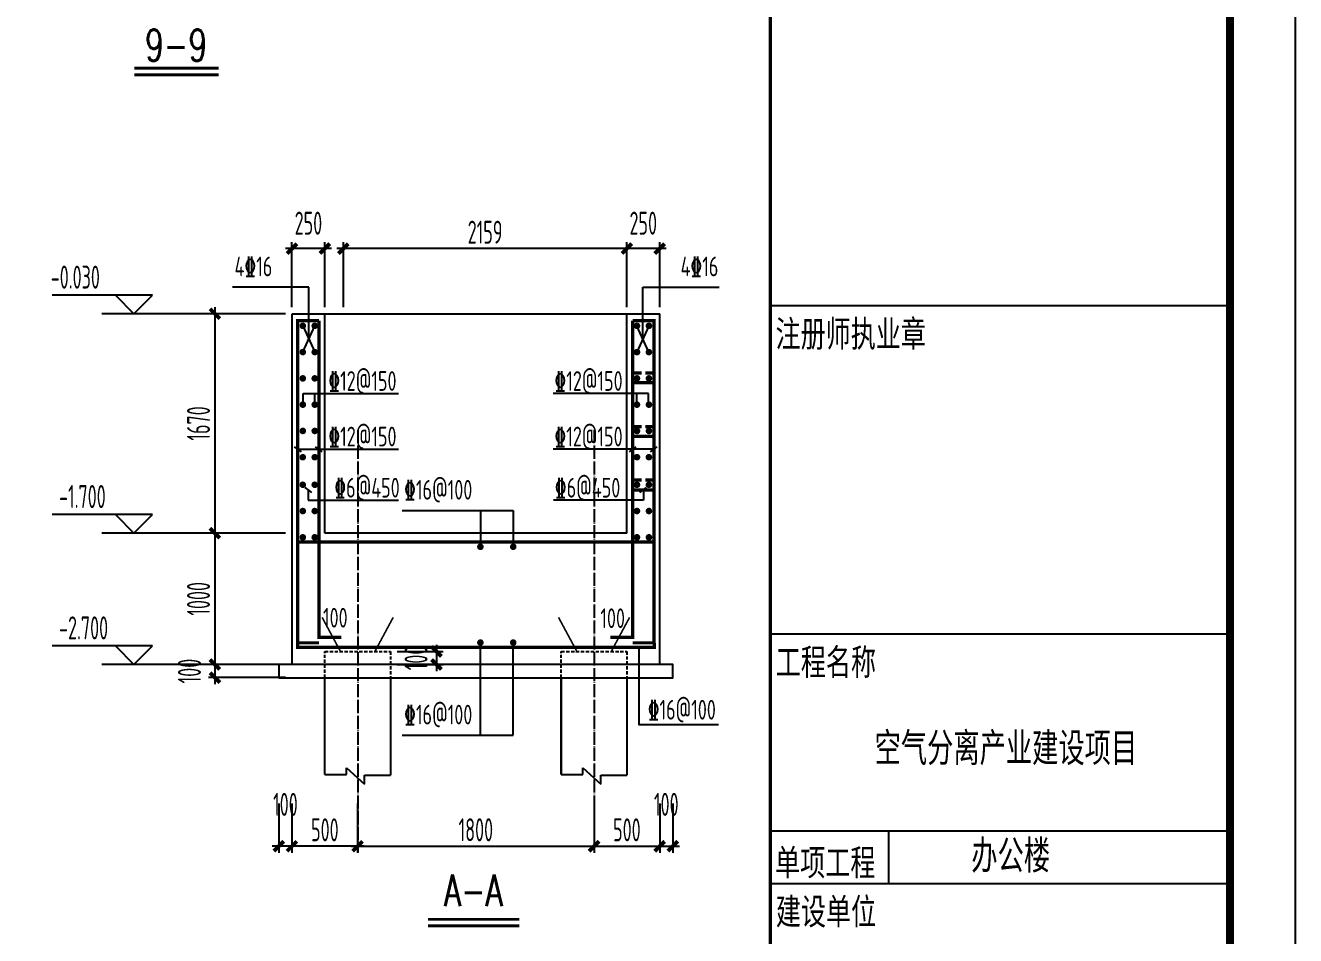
# Model space of a CAD drawing. Extents: x -472319 to -112444, y -516749 to -5704.
# Drawn here: x -340784 to -321439, y -181632 to -167776 of the extents above; entities that cross this region are included whole.
import ezdxf
from ezdxf.enums import TextEntityAlignment as Align

# ---------------------------------------------------------------- set-up
doc = ezdxf.new("R2010")
doc.units = 0
doc.header["$LTSCALE"] = 100
doc.header["$MEASUREMENT"] = 0
for name, pattern in [('CENTER', [2, 1.25, -0.25, 0.25, -0.25]), ('DASH', [0.35, 0.25, -0.1]), ('DASHED', [0.75, 0.5, -0.25]), ('DOTE', [2.42, 2, -0.2, 0.02, -0.2])]:
    doc.linetypes.add(name, pattern=pattern)
for name, color, linetype in [('DMARK', 2, 'Continuous'), ('DOTE', 1, 'CENTER'), ('FRAME', 3, 'Continuous'), ('PILE_DE_DASH', 9, 'DASHED'), ('PUB_TEXT', 7, 'Continuous'), ('REIN', 1, 'Continuous'), ('TEXT', 7, 'Continuous'), ('填充', 8, 'Continuous'), ('水平钢筋', 7, 'Continuous')]:
    doc.layers.add(name, color=color, linetype=linetype)
doc.styles.add('_HZTXT', font='txt.shx', dxfattribs={"width": 0.35, "bigfont": 'hztxt.shx'})
doc.styles.add('dxfs', font='txt.shx', dxfattribs={"width": 0.7, "bigfont": 'dxfs.shx'})
doc.styles.add('FRAME', font='simhei.ttf', dxfattribs={"width": 0.7})
doc.styles.add('HZ', font='tssdeng.shx', dxfattribs={"width": 0.6, "height": 350, "bigfont": 'a.shx'})
doc.styles.add('TSSD_Label', font='Tssdeng.shx', dxfattribs={"width": 0.7, "bigfont": 'hztxt.shx'})
doc.styles.add('TSSD_Rein', font='Tssdeng.shx', dxfattribs={"width": 0.7, "bigfont": 'hztxt.shx'})
doc.dimstyles.new('DIMN', dxfattribs={"dimtxt": 350, "dimasz": 150, "dimexe": 100, "dimexo": 100, "dimgap": 75, "dimtad": 1, "dimdec": 0, "dimzin": 0, "dimdsep": 46, "dimtxsty": 'HZ', "dimblk": 'ARCHTICK', "dimcen": 0.09, "dimdle": 100, "dimclrd": 3, "dimclre": 3, "dimclrt": 7, "dimazin": 2, "dimtfac": 1, "dimtdec": 0, "dimtmove": 2, "dimatfit": 3, "dimldrblk": 'ARCHTICK', "dimfxl": 1, "dimtolj": 1, "dimtzin": 0, "dimarcsym": 0})

# ---------------------------------------------------------------- blocks, each defined once
blk = doc.blocks.new('_ArchTick')
at = {"color": 0, "linetype": 'ByBlock', "const_width": 0.4}
blk.add_lwpolyline([(-0.5, -0.5), (0.5, 0.5)], dxfattribs=at)
blk = doc.blocks.new('*D548')
at = {"layer": 'Defpoints', "color": 0, "transparency": 16777216}
for p in [(-335724, -179559), (-332124, -179559), (-332124, -180271)]:
    blk.add_point(p, dxfattribs=at)
at = {"layer": '填充', "color": 3, "lineweight": -2, "transparency": 16777216}
for p, q in [((-335724, -179659), (-335724, -180371)), ((-332124, -179659), (-332124, -180371)), ((-335824, -180271), (-332024, -180271))]:
    blk.add_line(p, q, dxfattribs=at)
at = {"layer": '填充', "color": 3, "lineweight": -2, "transparency": 16777216, "xscale": 150, "yscale": 150, "zscale": 150, "rotation": 180}
blk.add_blockref('_ArchTick', (-335724, -180271), dxfattribs=at)
at = {"layer": '填充', "color": 3, "lineweight": -2, "transparency": 16777216, "xscale": 150, "yscale": 150, "zscale": 150}
blk.add_blockref('_ArchTick', (-332124, -180271), dxfattribs=at)
at = {"layer": '填充', "color": 7, "transparency": 16777216, "insert": (-333924, -180021), "char_height": 350, "attachment_point": 5, "style": 'HZ'}
blk.add_mtext('\\A1;1800', dxfattribs=at)
blk = doc.blocks.new('*D549')
at = {"layer": 'Defpoints', "color": 0, "transparency": 16777216}
for p in [(-332124, -179519), (-331124, -179519), (-331124, -180271)]:
    blk.add_point(p, dxfattribs=at)
at = {"layer": '填充', "color": 3, "lineweight": -2, "transparency": 16777216}
for p, q in [((-332124, -179619), (-332124, -180371)), ((-331124, -179619), (-331124, -180371)), ((-332224, -180271), (-331024, -180271))]:
    blk.add_line(p, q, dxfattribs=at)
at = {"layer": '填充', "color": 3, "lineweight": -2, "transparency": 16777216, "xscale": 150, "yscale": 150, "zscale": 150, "rotation": 180}
blk.add_blockref('_ArchTick', (-332124, -180271), dxfattribs=at)
at = {"layer": '填充', "color": 3, "lineweight": -2, "transparency": 16777216, "xscale": 150, "yscale": 150, "zscale": 150}
blk.add_blockref('_ArchTick', (-331124, -180271), dxfattribs=at)
at = {"layer": '填充', "color": 7, "transparency": 16777216, "insert": (-331624, -180021), "char_height": 350, "attachment_point": 5, "style": 'HZ'}
blk.add_mtext('\\A1;500', dxfattribs=at)
blk = doc.blocks.new('*D550')
at = {"layer": 'Defpoints', "color": 0, "transparency": 16777216}
for p in [(-331124, -179519), (-330924, -179519), (-330924, -180271)]:
    blk.add_point(p, dxfattribs=at)
at = {"layer": '填充', "color": 3, "lineweight": -2, "transparency": 16777216}
for p, q in [((-331124, -179619), (-331124, -180371)), ((-330924, -179619), (-330924, -180371)), ((-331224, -180271), (-330824, -180271))]:
    blk.add_line(p, q, dxfattribs=at)
at = {"layer": '填充', "color": 3, "lineweight": -2, "transparency": 16777216, "xscale": 150, "yscale": 150, "zscale": 150, "rotation": 180}
blk.add_blockref('_ArchTick', (-331124, -180271), dxfattribs=at)
at = {"layer": '填充', "color": 3, "lineweight": -2, "transparency": 16777216, "xscale": 150, "yscale": 150, "zscale": 150}
blk.add_blockref('_ArchTick', (-330924, -180271), dxfattribs=at)
at = {"layer": '填充', "color": 7, "transparency": 16777216, "insert": (-331024, -179634), "char_height": 350, "attachment_point": 5, "style": 'HZ'}
blk.add_mtext('\\A1;100', dxfattribs=at)
blk = doc.blocks.new('*D552')
at = {"layer": 'Defpoints', "color": 0, "transparency": 16777216}
for p in [(-336724, -179519), (-335724, -179519), (-336724, -180271)]:
    blk.add_point(p, dxfattribs=at)
at = {"layer": '填充', "color": 3, "lineweight": -2, "transparency": 16777216}
for p, q in [((-336724, -179619), (-336724, -180371)), ((-335724, -179619), (-335724, -180371)), ((-335624, -180271), (-336824, -180271))]:
    blk.add_line(p, q, dxfattribs=at)
at = {"layer": '填充', "color": 3, "lineweight": -2, "transparency": 16777216, "xscale": 150, "yscale": 150, "zscale": 150, "rotation": 180}
blk.add_blockref('_ArchTick', (-336724, -180271), dxfattribs=at)
at = {"layer": '填充', "color": 3, "lineweight": -2, "transparency": 16777216, "xscale": 150, "yscale": 150, "zscale": 150}
blk.add_blockref('_ArchTick', (-335724, -180271), dxfattribs=at)
at = {"layer": '填充', "color": 7, "transparency": 16777216, "insert": (-336224, -180021), "char_height": 350, "attachment_point": 5, "style": 'HZ'}
blk.add_mtext('\\A1;500', dxfattribs=at)
blk = doc.blocks.new('*D551')
at = {"layer": 'Defpoints', "color": 0, "transparency": 16777216}
for p in [(-336924, -179519), (-336724, -179519), (-336924, -180271)]:
    blk.add_point(p, dxfattribs=at)
at = {"layer": '填充', "color": 3, "lineweight": -2, "transparency": 16777216}
for p, q in [((-336924, -179619), (-336924, -180371)), ((-336724, -179619), (-336724, -180371)), ((-336624, -180271), (-337024, -180271))]:
    blk.add_line(p, q, dxfattribs=at)
at = {"layer": '填充', "color": 3, "lineweight": -2, "transparency": 16777216, "xscale": 150, "yscale": 150, "zscale": 150, "rotation": 180}
blk.add_blockref('_ArchTick', (-336924, -180271), dxfattribs=at)
at = {"layer": '填充', "color": 3, "lineweight": -2, "transparency": 16777216, "xscale": 150, "yscale": 150, "zscale": 150}
blk.add_blockref('_ArchTick', (-336724, -180271), dxfattribs=at)
at = {"layer": '填充', "color": 7, "transparency": 16777216, "insert": (-336824, -179634), "char_height": 350, "attachment_point": 5, "style": 'HZ'}
blk.add_mtext('\\A1;100', dxfattribs=at)
blk = doc.blocks.new('*D553')
at = {"layer": 'Defpoints', "color": 0, "transparency": 16777216}
for p in [(-331624, -171173), (-331624, -172165), (-331124, -172165)]:
    blk.add_point(p, dxfattribs=at)
at = {"layer": '填充', "color": 3, "lineweight": -2, "transparency": 16777216}
for p, q in [((-331024, -171173), (-331724, -171173)), ((-331624, -172065), (-331624, -171073)), ((-331124, -172065), (-331124, -171073))]:
    blk.add_line(p, q, dxfattribs=at)
at = {"layer": '填充', "color": 3, "lineweight": -2, "transparency": 16777216, "xscale": 150, "yscale": 150, "zscale": 150, "rotation": 180}
blk.add_blockref('_ArchTick', (-331624, -171173), dxfattribs=at)
at = {"layer": '填充', "color": 3, "lineweight": -2, "transparency": 16777216, "xscale": 150, "yscale": 150, "zscale": 150}
blk.add_blockref('_ArchTick', (-331124, -171173), dxfattribs=at)
at = {"layer": '填充', "color": 7, "transparency": 16777216, "insert": (-331374, -170786), "char_height": 350, "attachment_point": 5, "style": 'HZ'}
blk.add_mtext('\\A1;250', dxfattribs=at)
blk = doc.blocks.new('*D554')
at = {"layer": 'Defpoints', "color": 0, "transparency": 16777216}
for p in [(-335942, -171173), (-335942, -172165), (-331624, -172165)]:
    blk.add_point(p, dxfattribs=at)
at = {"layer": '填充', "color": 3, "lineweight": -2, "transparency": 16777216}
for p, q in [((-331524, -171173), (-336042, -171173)), ((-335942, -172065), (-335942, -171073)), ((-331624, -172065), (-331624, -171073))]:
    blk.add_line(p, q, dxfattribs=at)
at = {"layer": '填充', "color": 3, "lineweight": -2, "transparency": 16777216, "xscale": 150, "yscale": 150, "zscale": 150, "rotation": 180}
blk.add_blockref('_ArchTick', (-335942, -171173), dxfattribs=at)
at = {"layer": '填充', "color": 3, "lineweight": -2, "transparency": 16777216, "xscale": 150, "yscale": 150, "zscale": 150}
blk.add_blockref('_ArchTick', (-331624, -171173), dxfattribs=at)
at = {"layer": '填充', "color": 7, "transparency": 16777216, "insert": (-333783, -170923), "char_height": 350, "attachment_point": 5, "style": 'HZ'}
blk.add_mtext('\\A1;2159', dxfattribs=at)
blk = doc.blocks.new('*D555')
at = {"layer": 'Defpoints', "color": 0, "transparency": 16777216}
for p in [(-336724, -171173), (-336724, -172165), (-336224, -172165)]:
    blk.add_point(p, dxfattribs=at)
at = {"layer": '填充', "color": 3, "lineweight": -2, "transparency": 16777216}
for p, q in [((-336124, -171173), (-336824, -171173)), ((-336724, -172065), (-336724, -171073)), ((-336224, -172065), (-336224, -171073))]:
    blk.add_line(p, q, dxfattribs=at)
at = {"layer": '填充', "color": 3, "lineweight": -2, "transparency": 16777216, "xscale": 150, "yscale": 150, "zscale": 150, "rotation": 180}
blk.add_blockref('_ArchTick', (-336724, -171173), dxfattribs=at)
at = {"layer": '填充', "color": 3, "lineweight": -2, "transparency": 16777216, "xscale": 150, "yscale": 150, "zscale": 150}
blk.add_blockref('_ArchTick', (-336224, -171173), dxfattribs=at)
at = {"layer": '填充', "color": 7, "transparency": 16777216, "insert": (-336474, -170786), "char_height": 350, "attachment_point": 5, "style": 'HZ'}
blk.add_mtext('\\A1;250', dxfattribs=at)
blk = doc.blocks.new('*D556')
at = {"layer": 'Defpoints', "color": 0, "transparency": 16777216}
for p in [(-336724, -172165), (-337898, -175505), (-336724, -175505)]:
    blk.add_point(p, dxfattribs=at)
at = {"layer": '填充', "color": 3, "lineweight": -2, "transparency": 16777216}
for p, q in [((-336824, -172165), (-337998, -172165)), ((-337898, -172065), (-337898, -175605)), ((-336824, -175505), (-337998, -175505))]:
    blk.add_line(p, q, dxfattribs=at)
at = {"layer": '填充', "color": 3, "lineweight": -2, "transparency": 16777216, "xscale": 150, "yscale": 150, "zscale": 150}
for p, rotation in [((-337898, -172165), 90), ((-337898, -175505), 270)]:
    blk.add_blockref('_ArchTick', p, dxfattribs=dict(at, rotation=rotation))
at = {"layer": '填充', "color": 7, "transparency": 16777216, "insert": (-338148, -173835), "char_height": 350, "attachment_point": 5, "rotation": 90, "style": 'HZ'}
blk.add_mtext('\\A1;1670', dxfattribs=at)
blk = doc.blocks.new('*D557')
at = {"layer": 'Defpoints', "color": 0, "transparency": 16777216}
for p in [(-336824, -175505), (-337898, -177505), (-336724, -177505)]:
    blk.add_point(p, dxfattribs=at)
at = {"layer": '填充', "color": 3, "lineweight": -2, "transparency": 16777216}
for p, q in [((-337898, -175405), (-337898, -177605)), ((-336924, -175505), (-337998, -175505)), ((-336824, -177505), (-337998, -177505))]:
    blk.add_line(p, q, dxfattribs=at)
at = {"layer": '填充', "color": 3, "lineweight": -2, "transparency": 16777216, "xscale": 150, "yscale": 150, "zscale": 150}
for p, rotation in [((-337898, -175505), 90), ((-337898, -177505), 270)]:
    blk.add_blockref('_ArchTick', p, dxfattribs=dict(at, rotation=rotation))
at = {"layer": '填充', "color": 7, "transparency": 16777216, "insert": (-338148, -176505), "char_height": 350, "attachment_point": 5, "rotation": 90, "style": 'HZ'}
blk.add_mtext('\\A1;1000', dxfattribs=at)
blk = doc.blocks.new('*D558')
at = {"layer": 'Defpoints', "color": 0, "transparency": 16777216}
for p in [(-336724, -177505), (-337898, -177705), (-336724, -177705)]:
    blk.add_point(p, dxfattribs=at)
at = {"layer": '填充', "color": 3, "lineweight": -2, "transparency": 16777216}
for p, q in [((-336824, -177505), (-337998, -177505)), ((-337898, -177405), (-337898, -177805)), ((-336824, -177705), (-337998, -177705))]:
    blk.add_line(p, q, dxfattribs=at)
at = {"layer": '填充', "color": 3, "lineweight": -2, "transparency": 16777216, "xscale": 150, "yscale": 150, "zscale": 150}
for p, rotation in [((-337898, -177505), 90), ((-337898, -177705), 270)]:
    blk.add_blockref('_ArchTick', p, dxfattribs=dict(at, rotation=rotation))
at = {"layer": '填充', "color": 7, "transparency": 16777216, "insert": (-338286, -177605), "char_height": 350, "attachment_point": 5, "rotation": 90, "style": 'HZ'}
blk.add_mtext('\\A1;100', dxfattribs=at)
blk = doc.blocks.new('*D559')
at = {"layer": 'Defpoints', "color": 0, "transparency": 16777216}
for p in [(-335224, -177305), (-335224, -177505), (-334524, -177505)]:
    blk.add_point(p, dxfattribs=at)
at = {"layer": '填充', "color": 3, "lineweight": -2, "transparency": 16777216}
for p, q in [((-335124, -177305), (-334424, -177305)), ((-334524, -177205), (-334524, -177605)), ((-335124, -177505), (-334424, -177505))]:
    blk.add_line(p, q, dxfattribs=at)
at = {"layer": '填充', "color": 3, "lineweight": -2, "transparency": 16777216, "xscale": 150, "yscale": 150, "zscale": 150}
for p, rotation in [((-334524, -177305), 90), ((-334524, -177505), 270)]:
    blk.add_blockref('_ArchTick', p, dxfattribs=dict(at, rotation=rotation))
at = {"layer": '填充', "color": 7, "transparency": 16777216, "insert": (-334835, -177405), "char_height": 350, "attachment_point": 5, "rotation": 90, "style": 'HZ'}
blk.add_mtext('\\A1;100', dxfattribs=at)

msp = doc.modelspace()

# ---------------------------------------------------------------- linework, layer by layer
at = {"layer": 'DMARK'}
for p, q in [((-338847.745, -171882.389), (-340374.031, -171882.385)), ((-339413.43, -171882.389), (-339130.588, -172165.232)), ((-339130.588, -172165.232), (-338847.745, -171882.389)), ((-337998.071, -172165.389), (-339622.571, -172165.387)), ((-338847.745, -175222.389), (-340374.031, -175222.385)), ((-339413.43, -175222.389), (-339130.588, -175505.232)), ((-339130.588, -175505.232), (-338847.745, -175222.389)), ((-337998.071, -175505.389), (-339622.571, -175505.387)), ((-338847.745, -177222.389), (-340374.031, -177222.385)), ((-339413.43, -177222.389), (-339130.588, -177505.232)), ((-339130.588, -177505.232), (-338847.745, -177222.389)), ((-337998.071, -177505.389), (-339622.571, -177505.387))]:
    msp.add_line(p, q, dxfattribs=at)
at = {"layer": 'DOTE', "linetype": 'DOTE'}
for p, q in [((-335723.728, -173930.608), (-335723.728, -180366.608)), ((-332123.728, -173930.608), (-332123.728, -180366.608))]:
    msp.add_line(p, q, dxfattribs=at)
at = {"layer": 'FRAME'}
for p, q in [((-321439.5, -196042.5), (-321439.5, -136642.5)), ((-329439.5, -137642.5), (-329439.5, -195042.5)), ((-322439.5, -195042.5), (-322439.5, -137642.5)), ((-322439.5, -172042.5), (-329439.5, -172042.5)), ((-322439.5, -177042.5), (-329439.5, -177042.5)), ((-322439.5, -180042.5), (-329439.5, -180042.5)), ((-327639.5, -180042.5), (-327639.5, -180842.5)), ((-322439.5, -180842.5), (-329439.5, -180842.5))]:
    msp.add_line(p, q, dxfattribs=at)
at = {"layer": 'FRAME', "lineweight": 35, "const_width": 120}
msp.add_lwpolyline([(-322439.5, -195042.5), (-424039.5, -195042.5), (-424039.5, -137642.5), (-322439.5, -137642.5), (-322439.5, -195042.5)], dxfattribs=at)
at = {"layer": 'FRAME', "const_width": 50}
msp.add_lwpolyline([(-329439.5, -137642.5), (-329439.5, -195042.5)], dxfattribs=at)
at = {"layer": 'PILE_DE_DASH'}
for points in [[(-336223.728, -177705.389), (-336223.728, -177305.389), (-335223.728, -177305.389), (-335223.728, -177705.389)], [(-332623.728, -177705.389), (-332623.728, -177305.389), (-331623.728, -177305.389), (-331623.728, -177705.389)]]:
    msp.add_lwpolyline(points, dxfattribs=at)
at = {"layer": 'REIN', "const_width": 50}
for points in [[(-336313.885, -172269.999), (-336637.885, -172269.999), (-336637.885, -177174.999), (-336313.885, -177174.999)], [(-336313.885, -172269.999), (-336313.885, -177091.999), (-335970.885, -177091.999)], [(-331533.571, -172269.999), (-331533.571, -177091.999), (-331876.571, -177091.999)], [(-331533.571, -172269.999), (-331209.571, -172269.999), (-331209.571, -177174.999), (-331533.571, -177174.999)], [(-331533.571, -173066.499), (-331398.571, -173066.499)], [(-331344.571, -173066.499), (-331209.571, -173066.499)], [(-331533.571, -173214.999), (-331209.571, -173214.999)], [(-331533.571, -173881.999), (-331398.571, -173881.999)], [(-331344.571, -173881.999), (-331209.571, -173881.999)], [(-331533.571, -174030.499), (-331209.571, -174030.499)], [(-331533.571, -174697.999), (-331398.571, -174697.999)], [(-331344.571, -174697.999), (-331209.571, -174697.999)], [(-331533.571, -174846.499), (-331209.571, -174846.499)], [(-331209.571, -175637.999), (-336637.885, -175637.999)], [(-331206.571, -177174.999), (-331206.571, -177242.999), (-336637.885, -177242.999), (-336637.885, -177174.999)]]:
    msp.add_lwpolyline(points, dxfattribs=at)
for points in [[(-336534.5, -172349, -1), (-336584.5, -172349, -1)], [(-336352.5, -172349, -1), (-336402.5, -172349, -1)], [(-331494.956, -172349, 1), (-331444.956, -172349, 1)], [(-331312.956, -172349, 1), (-331262.956, -172349, 1)], [(-336534.5, -172749, -1), (-336584.5, -172749, -1)], [(-336352.5, -172749, -1), (-336402.5, -172749, -1)], [(-331494.956, -172749, 1), (-331444.956, -172749, 1)], [(-331312.956, -172749, 1), (-331262.956, -172749, 1)], [(-336534.5, -173149, -1), (-336584.5, -173149, -1)], [(-336352.5, -173149, -1), (-336402.5, -173149, -1)], [(-331494.956, -173149, 1), (-331444.956, -173149, 1)], [(-331312.956, -173149, 1), (-331262.956, -173149, 1)], [(-336534.5, -173549, -1), (-336584.5, -173549, -1)], [(-336352.5, -173549, -1), (-336402.5, -173549, -1)], [(-331494.956, -173549, 1), (-331444.956, -173549, 1)], [(-331312.956, -173549, 1), (-331262.956, -173549, 1)], [(-336534.5, -173949, -1), (-336584.5, -173949, -1)], [(-336352.5, -173949, -1), (-336402.5, -173949, -1)], [(-331494.956, -173949, 1), (-331444.956, -173949, 1)], [(-331312.956, -173949, 1), (-331262.956, -173949, 1)], [(-336534.5, -174349, -1), (-336584.5, -174349, -1)], [(-336352.5, -174349, -1), (-336402.5, -174349, -1)], [(-331494.956, -174349, 1), (-331444.956, -174349, 1)], [(-331312.956, -174349, 1), (-331262.956, -174349, 1)], [(-336534.5, -174768.5, -1), (-336584.5, -174768.5, -1)], [(-336352.5, -174768.5, -1), (-336402.5, -174768.5, -1)], [(-331494.956, -174768.5, 1), (-331444.956, -174768.5, 1)], [(-331312.956, -174768.5, 1), (-331262.956, -174768.5, 1)], [(-336534.5, -175168.5, -1), (-336584.5, -175168.5, -1)], [(-336352.5, -175168.5, -1), (-336402.5, -175168.5, -1)], [(-331494.956, -175168.5, 1), (-331444.956, -175168.5, 1)], [(-331312.956, -175168.5, 1), (-331262.956, -175168.5, 1)], [(-336534.5, -175568.5, -1), (-336584.5, -175568.5, -1)], [(-336352.5, -175568.5, -1), (-336402.5, -175568.5, -1)], [(-331494.956, -175568.5, 1), (-331444.956, -175568.5, 1)], [(-331312.956, -175568.5, 1), (-331262.956, -175568.5, 1)], [(-333879.798, -175712.5, 1), (-333829.798, -175712.5, 1)], [(-333379.798, -175712.5, 1), (-333329.798, -175712.5, 1)], [(-333879.798, -177171, 1), (-333829.798, -177171, 1)], [(-333379.798, -177171, 1), (-333329.798, -177171, 1)]]:
    msp.add_lwpolyline(points, format="xyb", close=True, dxfattribs=at)
at = {"layer": 'REIN', "linetype": 'DASH', "const_width": 25}
for points in [[(-335986.146, -177305.389), (-336264.453, -176788.261)], [(-335461.309, -177305.389), (-335183.002, -176788.261)], [(-332386.146, -177305.389), (-332664.453, -176788.261)], [(-331861.309, -177305.389), (-331583.002, -176788.261)]]:
    msp.add_lwpolyline(points, dxfattribs=at)
at = {"layer": 'TEXT', "color": 6}
msp.add_line((-337909.025, -168427.471), (-339124.829, -168427.471), dxfattribs=at)
at = {"layer": 'TEXT'}
for p, q in [((-335047.849, -175159.994), (-333354.798, -175159.994)), ((-333854.798, -175159.994), (-333854.798, -175712.5)), ((-333354.798, -175159.994), (-333354.798, -175712.5)), ((-333854.798, -178582.494), (-333854.798, -177171)), ((-333354.798, -178582.494), (-333354.798, -177171)), ((-335047.849, -178582.494), (-333354.798, -178582.494))]:
    msp.add_line(p, q, dxfattribs=at)
at = {"layer": 'TEXT', "color": 6, "const_width": 45}
for points in [[(-337841.135, -168427.471), (-339124.829, -168427.471)], [(-337841.135, -168527.471), (-339124.829, -168527.471)], [(-333263.571, -181383.999), (-334654.914, -181383.999)], [(-333263.571, -181483.999), (-334654.914, -181483.999)]]:
    msp.add_lwpolyline(points, dxfattribs=at)
at = {"layer": 'TEXT'}
msp.add_lwpolyline([(-331444.071, -177242.999), (-331444.071, -178417.906), (-330229.985, -178417.906)], dxfattribs=at)
at = {"layer": '填充', "color": 7}
for p, q in [((-336468.5, -171759.999), (-337631.071, -171759.999)), ((-336468.5, -172549), (-336468.5, -171759.999)), ((-331378.956, -172549), (-331378.956, -171759.999)), ((-331378.956, -171759.999), (-330216.385, -171759.999)), ((-336723.728, -177505.389), (-336723.728, -172165.389)), ((-336723.728, -172165.389), (-331123.728, -172165.389)), ((-336223.728, -175505.389), (-336223.728, -172165.389)), ((-331623.728, -175505.389), (-331623.728, -172165.389)), ((-331123.728, -177505.389), (-331123.728, -172165.389)), ((-336559.5, -172749), (-336377.5, -172349)), ((-336559.5, -172349), (-336377.5, -172749)), ((-331287.956, -172749), (-331469.956, -172349)), ((-331287.956, -172349), (-331469.956, -172749)), ((-336551.5, -173378.999), (-335101.885, -173378.999)), ((-336551.5, -173549), (-336551.5, -173378.999)), ((-336377.5, -173549), (-336377.5, -173378.999)), ((-331295.956, -173378.999), (-332745.571, -173378.999)), ((-331469.956, -173549), (-331469.956, -173378.999)), ((-331295.956, -173549), (-331295.956, -173378.999)), ((-336581.385, -174264.999), (-336683.885, -174188.499)), ((-336637.885, -174224.499), (-335101.885, -174224.499)), ((-336262.885, -174264.999), (-336365.385, -174188.499)), ((-331209.571, -174224.499), (-332745.571, -174224.499)), ((-331584.571, -174264.999), (-331482.071, -174188.499)), ((-331266.071, -174264.999), (-331163.571, -174188.499)), ((-336421.62, -174886.999), (-336524.12, -174810.499)), ((-336475.885, -174846.499), (-336475.885, -175003.499)), ((-331425.835, -174886.999), (-331323.335, -174810.499)), ((-331371.571, -174846.499), (-331371.571, -175003.499)), ((-336475.885, -175003.499), (-335103.885, -175003.499)), ((-331371.571, -175003.499), (-332743.571, -175003.499)), ((-332623.728, -177705.389), (-332623.728, -179181.608)), ((-331623.728, -177705.389), (-331623.728, -179187.608)), ((-335892.071, -179181.608), (-335892.071, -179077.608)), ((-335892.071, -179077.608), (-335618.071, -179324.608)), ((-332292.071, -179181.608), (-332292.071, -179077.608)), ((-332292.071, -179077.608), (-332018.071, -179324.608)), ((-336223.728, -179181.608), (-335892.071, -179181.608)), ((-335618.071, -179324.608), (-335618.071, -179187.608)), ((-335618.071, -179187.608), (-335223.728, -179187.608)), ((-332623.728, -179181.608), (-332292.071, -179181.608)), ((-332018.071, -179324.608), (-332018.071, -179187.608)), ((-332018.071, -179187.608), (-331623.728, -179187.608))]:
    msp.add_line(p, q, dxfattribs=at)
for points in [[(-331623.728, -175505.389), (-336223.728, -175505.389)], [(-336223.728, -179181.608), (-336223.728, -177705.389)], [(-335223.728, -177705.389), (-335223.728, -179187.608)], [(-332623.728, -179181.608), (-332623.728, -177705.389)], [(-331623.728, -177705.389), (-331623.728, -179187.608)]]:
    msp.add_lwpolyline(points, dxfattribs=at)
msp.add_lwpolyline([(-336923.728, -177705.389), (-330923.728, -177705.389), (-330923.728, -177505.389), (-336923.728, -177505.389)], close=True, dxfattribs=at)

# ---------------------------------------------------------------- texts
at = {"layer": 'FRAME', "style": 'FRAME', "width": 0.7}
for s, p in [('注册师执业章', (-329359.949, -172668.905)), ('工程名称', (-329356.803, -177666.657)), ('单项工程', (-329366.241, -180719.135)), ('建设单位', (-329355.23, -181464.41))]:
    msp.add_text(s, height=400, dxfattribs=at).set_placement(p)
at = {"layer": 'PUB_TEXT', "linetype": 'Continuous', "style": 'dxfs', "width": 0.7}
for s, p in [('9-9', (-338488.351, -168315.769)), ('A-A', (-333961.736, -181183.999))]:
    msp.add_text(s, height=480, dxfattribs=at).set_placement(p, align=Align.CENTER)
at = {"layer": 'PUB_TEXT', "style": '_HZTXT', "width": 0.8}
for s, p in [('空气分离产业建设项目', (-327852, -179036.5)), ('办公楼', (-326378.5, -180672.5))]:
    msp.add_text(s, height=500, dxfattribs=at).set_placement(p)
at = {"layer": 'TEXT', "width": 0.7}
for s, style, p in [('4\x8416', 'TSSD_Label', (-337599.016, -171684.999)), ('4\x8416', 'TSSD_Label', (-330805.747, -171684.999)), ('\x8416@100', 'TSSD_Label', (-335015.794, -175084.994)), ('100', 'TSSD_Rein', (-336251.838, -177032.565)), ('100', 'TSSD_Rein', (-332027.675, -177040.318)), ('\x8416@100', 'TSSD_Label', (-335015.794, -178507.494))]:
    msp.add_text(s, height=300, dxfattribs=dict(at, style=style)).set_placement(p, align=Align.BOTTOM_LEFT)
at = {"layer": 'TEXT', "style": 'TSSD_Rein', "width": 0.7}
for s, p in [('\x8412@150', (-336170.578, -173338.866)), ('\x8412@150', (-332726.877, -173338.866)), ('\x8412@150', (-336170.578, -174184.366)), ('\x8412@150', (-332726.877, -174184.366)), ('\x846@450', (-336079.885, -174963.366)), ('\x846@450', (-332720.648, -174963.366))]:
    msp.add_text(s, height=300, dxfattribs=at).set_placement(p)
msp.add_text('\x8416@100', height=300, dxfattribs=at).set_placement((-330268.977, -178342.906), align=Align.RIGHT)
at = {"layer": '水平钢筋', "style": 'HZ', "width": 0.6}
for s, p in [('-0.030', (-340397.759, -171782.385)), ('-1.700', (-340271.232, -175122.385)), ('-2.700', (-340271.232, -177122.385))]:
    msp.add_text(s, height=350, dxfattribs=at).set_placement(p)

# ---------------------------------------------------------------- dimensions: what is measured, and where the dimension line sits
at = {"layer": '填充', "color": 7}
for base, p1, p2, picture, middle in [((-336723.728, -171173.499), (-336223.728, -172165.389), (-336723.728, -172165.389), '*D555', (-336473.728, -170785.999)), ((-331623.728, -171173.499), (-331123.728, -172165.389), (-331623.728, -172165.389), '*D553', (-331373.728, -170785.999)), ((-335942.071, -171173.499), (-331623.728, -172165.389), (-335942.071, -172165.389), '*D554', (-333782.899, -170923.499)), ((-332123.728, -180271.499), (-335723.728, -179559.499), (-332123.728, -179559.499), '*D548', (-333923.728, -180021.499)), ((-331123.728, -180271.499), (-332123.728, -179519.499), (-331123.728, -179519.499), '*D549', (-331623.728, -180021.499))]:
    dim = msp.add_linear_dim(base=base, p1=p1, p2=p2, dimstyle='DIMN', override={"dimlfac": 0.5, "dimfxl": 100}, dxfattribs=at)
    dim.commit()
    dim.dimension.update_dxf_attribs({"geometry": picture, "text_midpoint": middle})
for base, p1, p2, angle, picture, middle in [((-337898.071, -175505.389), (-336723.728, -172165.389), (-336723.728, -175505.389), 90, '*D556', (-338148.071, -173835.389)), ((-337898.071, -177505.389), (-336823.728, -175505.389), (-336723.728, -177505.389), 90, '*D557', (-338148.071, -176505.389)), ((-337898.071, -177705.389), (-336723.728, -177505.389), (-336723.728, -177705.389), 90, '*D558', (-338285.571, -177605.389)), ((-336723.728, -180271.499), (-335723.728, -179519.499), (-336723.728, -179519.499), 180, '*D552', (-336223.728, -180021.499))]:
    dim = msp.add_linear_dim(base=base, p1=p1, p2=p2, angle=angle, dimstyle='DIMN', override={"dimlfac": 0.5, "dimfxl": 100}, dxfattribs=at)
    dim.commit()
    dim.dimension.update_dxf_attribs({"geometry": picture, "text_midpoint": middle})
for base, p1, p2, angle, picture, middle in [((-334524.071, -177505.389), (-335223.728, -177305.389), (-335223.728, -177505.389), 90, '*D559', (-334835.071, -177405.389)), ((-336923.728, -180271.499), (-336723.728, -179519.499), (-336923.728, -179519.499), 180, '*D551', (-336823.728, -179634.499))]:
    dim = msp.add_linear_dim(base=base, p1=p1, p2=p2, angle=angle, dimstyle='DIMN', override={"dimlfac": 0.5, "dimfxl": 100}, dxfattribs=at)
    dim.commit()
    dim.dimension.update_dxf_attribs({"geometry": picture, "text_midpoint": middle, "dimtype": 160})
dim = msp.add_linear_dim(base=(-330923.728, -180271.499), p1=(-331123.728, -179519.499), p2=(-330923.728, -179519.499), dimstyle='DIMN', override={"dimlfac": 0.5, "dimfxl": 100}, dxfattribs=at)
dim.commit()
dim.dimension.update_dxf_attribs({"geometry": '*D550', "text_midpoint": (-331023.728, -179634.499), "dimtype": 160})

doc.saveas('drawing.dxf')
